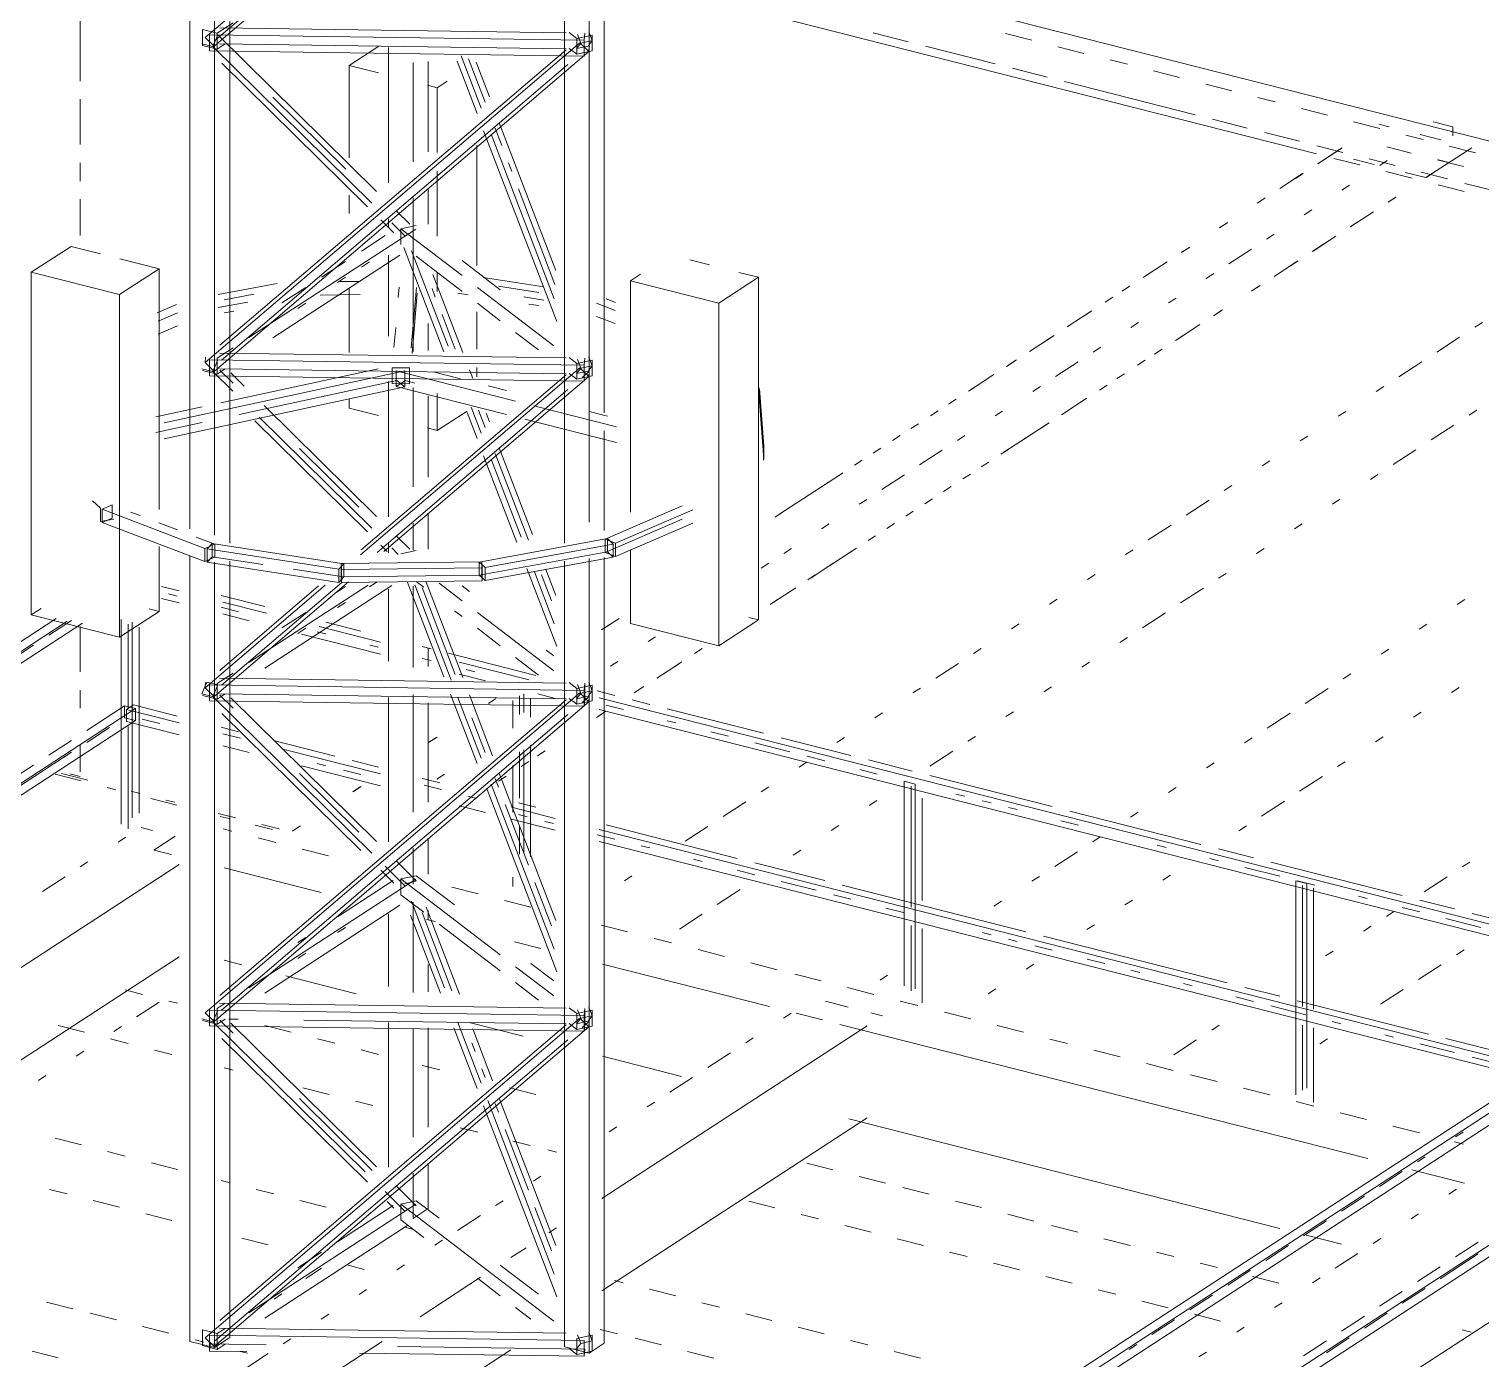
# Paper-space layout '02 Building 3D Model' of a CAD drawing. Header units: millimetres. Extents: x 5 to 415, y 7 to 290.
# Drawn here: x 64.42 to 80.4, y 206.83 to 221.47 of the extents above; entities that cross this region are included whole.
import ezdxf

# ---------------------------------------------------------------- set-up
doc = ezdxf.new("R2010")
doc.units = ezdxf.units.MM
doc.layers.add('MODEL_3D_VIEW', color=7, linetype='Continuous', lineweight=9)

# ---------------------------------------------------------------- blocks, each defined once
blk = doc.blocks.new('SHEET_02_BUILDING_3D')
at = {"layer": 'MODEL_3D_VIEW', "lineweight": 9}
for p, q in [((66.192, 215.973), (66.192, 223.527)), ((66.461, 215.904), (66.461, 223.458)), ((70.584, 216.045), (70.584, 223.499)), ((70.752, 223.509), (70.752, 217.248)), ((66.359, 221.38), (68.537, 223.239)), ((66.457, 221.284), (68.791, 223.276)), ((66.462, 221.342), (68.718, 223.268)), ((66.629, 223.369), (66.629, 215.815)), ((70.315, 215.815), (70.315, 223.369)), ((72.099, 222.373), (94.024, 216.801)), ((78.589, 220.099), (70.738, 222.094)), ((64.982, 220.901), (64.982, 221.802)), ((66.491, 221.427), (66.666, 221.541)), ((70.331, 221.431), (66.517, 221.485)), ((66.491, 221.427), (66.33, 221.468)), ((66.33, 221.468), (66.33, 221.294)), ((66.457, 221.284), (66.359, 221.38)), ((66.359, 217.802), (70.482, 221.321)), ((66.407, 221.235), (66.407, 221.409)), ((66.407, 221.409), (70.53, 221.351)), ((66.445, 221.281), (66.497, 221.41)), ((66.462, 221.342), (66.457, 221.284)), ((66.491, 221.253), (66.491, 221.427)), ((66.497, 221.41), (68.246, 219.686)), ((70.365, 221.435), (70.449, 221.371)), ((70.618, 221.407), (70.449, 221.371)), ((70.449, 221.371), (70.449, 221.197)), ((70.457, 221.414), (70.493, 221.318)), ((70.482, 221.321), (70.58, 221.225)), ((70.62, 221.346), (70.493, 221.318)), ((70.537, 221.428), (70.53, 221.351)), ((70.53, 221.351), (70.53, 221.176)), ((70.573, 221.286), (70.62, 221.346)), ((70.62, 221.346), (70.583, 221.441)), ((70.618, 221.233), (70.618, 221.407)), ((73.712, 221.43), (74.095, 221.333)), ((75.456, 221.352), (75.169, 221.425)), ((66.324, 221.312), (66.445, 221.281)), ((66.33, 221.294), (66.491, 221.253)), ((66.407, 221.235), (70.53, 221.176)), ((68.194, 219.557), (66.445, 221.281)), ((66.457, 217.705), (70.58, 221.225)), ((66.579, 221.31), (66.491, 221.253)), ((66.517, 221.311), (70.331, 221.257)), ((70.331, 221.246), (66.519, 217.992)), ((68.271, 221.286), (67.943, 221.073)), ((68.378, 219.781), (68.378, 221.272)), ((69.178, 221.177), (69.397, 220.604)), ((70.449, 221.197), (70.365, 221.261)), ((70.493, 221.318), (70.447, 221.259)), ((70.447, 221.259), (70.573, 221.286)), ((70.449, 221.197), (70.618, 221.233)), ((70.58, 221.225), (70.585, 221.283)), ((74.286, 221.284), (75.052, 221.089)), ((76.03, 221.206), (75.743, 221.279)), ((66.54, 217.83), (70.352, 221.084)), ((68.146, 219.516), (66.542, 221.096)), ((67.943, 221.073), (68.266, 220.991)), ((67.943, 221.073), (67.943, 220.054)), ((68.647, 220.011), (68.647, 221.104)), ((68.815, 221.115), (68.815, 220.121)), ((69.351, 220.545), (69.132, 221.118)), ((69.441, 220.667), (69.258, 221.145)), ((69.487, 220.727), (69.341, 221.109)), ((75.244, 221.041), (75.627, 220.943)), ((76.509, 221.085), (76.318, 221.133)), ((77.084, 220.939), (76.796, 221.012)), ((68.805, 220.854), (68.912, 220.826)), ((68.912, 220.826), (69.022, 220.898)), ((75.818, 220.895), (77.254, 220.53)), ((77.658, 220.792), (77.371, 220.866)), ((64.982, 220.201), (64.982, 220.701)), ((67.906, 219.932), (67.105, 220.722)), ((68.912, 220.113), (68.912, 220.826)), ((78.137, 220.671), (77.945, 220.719)), ((78.711, 220.525), (78.424, 220.598)), ((69.623, 220.19), (69.55, 220.381)), ((70.218, 218.817), (69.596, 220.44)), ((77.446, 220.481), (77.829, 220.384)), ((79.286, 220.379), (78.999, 220.452)), ((79.389, 220.398), (79.276, 220.427)), ((79.875, 220.451), (80.09, 220.397)), ((80.09, 220.397), (80.09, 220.298)), ((70.228, 218.253), (69.424, 220.354)), ((69.507, 220.318), (70.201, 218.504)), ((78.02, 220.335), (78.403, 220.238)), ((79.764, 220.257), (79.573, 220.306)), ((79.958, 220.254), (79.731, 220.311)), ((69.35, 218.869), (69.35, 220.194)), ((78.595, 220.189), (78.882, 220.116)), ((78.856, 220.154), (78.605, 219.991)), ((78.857, 220.155), (78.608, 219.993)), ((78.872, 220.164), (78.771, 220.098)), ((79.068, 219.977), (78.781, 220.05)), ((79.169, 220.043), (79.456, 219.97)), ((79.592, 220.118), (79.364, 220.176)), ((79.631, 220.108), (79.535, 220.133)), ((79.794, 219.838), (80.299, 220.167)), ((80.339, 220.111), (80.052, 220.184)), ((64.982, 219.8), (64.982, 220.001)), ((68.912, 219.195), (68.912, 219.909)), ((69.733, 219.904), (69.696, 219.999)), ((78.438, 219.882), (78.188, 219.719)), ((78.442, 219.885), (78.359, 219.83)), ((78.998, 220.041), (79.226, 219.983)), ((79.286, 219.971), (79.369, 220.025)), ((79.643, 219.831), (79.355, 219.904)), ((79.567, 219.896), (79.794, 219.838)), ((79.744, 219.897), (80.031, 219.824)), ((79.796, 219.839), (79.88, 219.894)), ((79.798, 219.841), (79.881, 219.895)), ((80.208, 219.962), (79.92, 220.035)), ((80.047, 220.003), (79.933, 220.032)), ((68.815, 219.723), (68.815, 219.326)), ((78.871, 219.7), (78.954, 219.754)), ((80.217, 219.685), (79.93, 219.758)), ((80.222, 219.775), (80.509, 219.702)), ((64.982, 219.2), (64.982, 219.6)), ((67.943, 219.646), (67.943, 219.442)), ((68.647, 217.924), (68.647, 219.614)), ((70.208, 218.663), (69.806, 219.713)), ((78.02, 219.61), (77.937, 219.556)), ((78.027, 219.614), (77.944, 219.56)), ((79.378, 219.567), (79.462, 219.622)), ((79.383, 219.57), (79.466, 219.624)), ((68.465, 219.47), (68.61, 219.326)), ((78.456, 219.43), (78.539, 219.484)), ((78.968, 219.3), (79.217, 219.462)), ((66.841, 218.077), (68.677, 219.272)), ((68.437, 219.229), (68.291, 219.372)), ((68.378, 219.284), (68.378, 219.384)), ((68.558, 219.198), (68.413, 219.341)), ((68.512, 219.274), (68.681, 219.311)), ((68.512, 219.1), (68.512, 219.274)), ((68.512, 219.274), (69.186, 218.759)), ((77.603, 219.338), (77.519, 219.284)), ((77.612, 219.344), (77.529, 219.29)), ((78.96, 219.295), (79.044, 219.35)), ((68.341, 219.199), (68.079, 219.029)), ((78.041, 219.16), (78.124, 219.214)), ((78.542, 219.023), (78.793, 219.187)), ((78.553, 219.03), (78.802, 219.192)), ((64.883, 219.081), (64.445, 218.796)), ((65.206, 218.999), (64.883, 219.081)), ((65.852, 218.834), (65.421, 218.944)), ((68.503, 218.984), (67.103, 218.073)), ((68.378, 218.092), (68.378, 218.986)), ((68.985, 217.921), (68.547, 219.067)), ((68.63, 219.031), (69.032, 217.981)), ((69.186, 218.585), (68.681, 218.972)), ((69.607, 218.602), (69.186, 218.924)), ((71.91, 218.878), (71.695, 218.932)), ((77.185, 219.066), (77.101, 219.012)), ((77.197, 219.074), (77.114, 219.02)), ((77.626, 218.89), (77.875, 219.052)), ((64.445, 218.796), (65.415, 218.55)), ((64.445, 218.796), (64.445, 215.024)), ((65.415, 218.55), (65.852, 218.834)), ((65.852, 216.184), (65.852, 218.834)), ((67.904, 218.915), (67.641, 218.744)), ((68.166, 218.911), (68.079, 218.854)), ((69.194, 217.912), (68.866, 218.772)), ((68.912, 218.584), (68.912, 218.788)), ((71.151, 218.774), (71.042, 218.702)), ((72.449, 218.741), (72.233, 218.795)), ((76.767, 218.794), (76.683, 218.74)), ((76.948, 218.912), (76.699, 218.75)), ((77.377, 218.728), (77.46, 218.782)), ((78.125, 218.751), (78.375, 218.915)), ((78.304, 218.868), (78.387, 218.922)), ((67.153, 218.673), (66.502, 218.553)), ((67.466, 218.63), (67.204, 218.459)), ((67.904, 218.741), (67.816, 218.684)), ((67.844, 218.693), (68.065, 218.696)), ((67.943, 218.626), (67.943, 217.913)), ((68.494, 218.631), (68.485, 218.52)), ((68.628, 217.964), (68.685, 218.628)), ((68.892, 218.521), (68.856, 218.617)), ((69.355, 218.63), (70.197, 217.986)), ((70.088, 218.635), (69.42, 218.738)), ((69.586, 218.643), (70.032, 218.574)), ((71.042, 218.702), (72.011, 218.456)), ((71.042, 218.702), (71.042, 216.154)), ((72.011, 218.456), (72.449, 218.741)), ((72.449, 214.969), (72.449, 218.741)), ((76.533, 218.642), (76.45, 218.588)), ((77.874, 218.588), (77.957, 218.643)), ((77.889, 218.598), (77.972, 218.652)), ((65.415, 214.778), (65.415, 218.55)), ((66.827, 218.468), (66.502, 218.408)), ((66.567, 218.494), (66.893, 218.554)), ((67.466, 218.456), (67.379, 218.399)), ((68.065, 218.551), (67.623, 218.545)), ((68.637, 217.901), (68.694, 218.565)), ((69.252, 218.549), (69.141, 218.567)), ((69.607, 218.263), (69.355, 218.456)), ((70.088, 218.49), (69.865, 218.524)), ((70.032, 218.429), (69.92, 218.446)), ((70.665, 218.456), (70.87, 218.377)), ((70.877, 218.464), (70.774, 218.503)), ((72.011, 214.684), (72.011, 218.456)), ((76.349, 218.522), (76.265, 218.468)), ((76.962, 218.458), (77.045, 218.512)), ((66.044, 218.44), (65.832, 218.348)), ((65.842, 218.258), (66.054, 218.35)), ((66.675, 218.369), (66.567, 218.349)), ((69.112, 217.948), (68.966, 218.33)), ((69.35, 217.951), (69.35, 218.359)), ((70.87, 218.232), (70.665, 218.311)), ((76.098, 218.359), (75.848, 218.196)), ((76.118, 218.372), (76.035, 218.318)), ((77.456, 218.316), (77.54, 218.371)), ((77.473, 218.328), (77.557, 218.382)), ((66.054, 218.205), (65.842, 218.113)), ((68.456, 218.188), (68.437, 217.967)), ((68.815, 218.232), (68.815, 217.934)), ((70.028, 217.941), (69.776, 218.134)), ((76.547, 218.188), (76.63, 218.242)), ((77.058, 218.057), (77.307, 218.22)), ((80.417, 218.245), (80.333, 218.19)), ((75.68, 218.087), (75.43, 217.924)), ((75.703, 218.101), (75.62, 218.047)), ((76.132, 217.917), (76.215, 217.971)), ((77.038, 218.044), (77.122, 218.099)), ((80.166, 218.081), (79.915, 217.918)), ((66.359, 217.802), (66.364, 217.86)), ((66.407, 217.657), (66.407, 217.831)), ((66.407, 217.831), (70.53, 217.772)), ((66.445, 217.703), (66.497, 217.831)), ((66.491, 217.849), (66.666, 217.963)), ((66.491, 217.675), (66.491, 217.849)), ((70.331, 217.853), (66.517, 217.907)), ((70.365, 217.857), (70.449, 217.793)), ((70.618, 217.829), (70.449, 217.793)), ((70.457, 217.836), (70.493, 217.74)), ((70.537, 217.85), (70.53, 217.772)), ((70.62, 217.767), (70.583, 217.863)), ((70.618, 217.655), (70.618, 217.829)), ((75.263, 217.815), (75.179, 217.76)), ((75.288, 217.831), (75.205, 217.777)), ((75.717, 217.647), (75.966, 217.809)), ((76.62, 217.772), (76.704, 217.827)), ((76.809, 217.895), (76.892, 217.949)), ((79.748, 217.809), (79.497, 217.646)), ((65.907, 217.137), (68.558, 217.71)), ((66.324, 217.734), (66.445, 217.703)), ((66.33, 217.716), (66.491, 217.675)), ((66.457, 217.705), (66.359, 217.802)), ((66.407, 217.657), (70.53, 217.598)), ((66.664, 217.487), (66.445, 217.703)), ((66.579, 217.732), (66.491, 217.675)), ((66.517, 217.733), (70.331, 217.679)), ((66.667, 217.575), (66.522, 217.719)), ((68.265, 217.734), (66.531, 217.359)), ((66.643, 217.688), (66.789, 217.544)), ((68.07, 215.684), (70.482, 217.743)), ((70.331, 217.668), (68.075, 215.742)), ((68.324, 215.721), (70.58, 217.647)), ((68.418, 217.746), (68.418, 217.571)), ((68.609, 217.743), (68.418, 217.746)), ((68.463, 217.537), (68.463, 217.711)), ((68.463, 217.711), (69.776, 217.378)), ((68.558, 217.71), (68.558, 217.536)), ((68.609, 217.569), (68.609, 217.743)), ((69.17, 217.623), (68.867, 217.7)), ((69.304, 217.626), (69.268, 217.721)), ((69.35, 217.645), (69.35, 217.747)), ((70.449, 217.619), (70.365, 217.683)), ((70.493, 217.74), (70.447, 217.681)), ((70.447, 217.681), (70.573, 217.708)), ((70.449, 217.793), (70.449, 217.619)), ((70.449, 217.619), (70.618, 217.655)), ((70.482, 217.743), (70.58, 217.647)), ((70.62, 217.767), (70.493, 217.74)), ((70.507, 217.639), (70.585, 217.705)), ((70.53, 217.772), (70.53, 217.598)), ((70.573, 217.708), (70.62, 217.767)), ((70.58, 217.647), (70.585, 217.705)), ((75.039, 217.669), (74.79, 217.507)), ((76.394, 217.625), (76.477, 217.679)), ((68.558, 217.536), (65.907, 216.963)), ((68.469, 217.604), (66.735, 217.229)), ((68.251, 215.713), (70.352, 217.506)), ((68.378, 216.104), (68.378, 217.595)), ((68.418, 217.571), (68.609, 217.569)), ((68.564, 217.603), (68.463, 217.537)), ((68.463, 217.537), (69.675, 217.229)), ((68.558, 217.536), (68.469, 217.604)), ((68.564, 217.603), (68.665, 217.577)), ((68.647, 216.433), (68.647, 217.526)), ((69.675, 217.495), (69.473, 217.546)), ((72.454, 217.381), (72.454, 217.526)), ((72.461, 217.514), (72.461, 217.369)), ((72.508, 216.884), (72.461, 217.514)), ((74.845, 217.543), (74.761, 217.488)), ((75.468, 217.485), (75.551, 217.539)), ((76.202, 217.5), (76.286, 217.555)), ((79.33, 217.537), (79.247, 217.483)), ((67.007, 217.329), (68.246, 216.107)), ((67.943, 217.403), (67.943, 217.301)), ((68.815, 217.437), (68.815, 216.542)), ((68.912, 217.055), (68.912, 217.463)), ((69.978, 217.326), (70.887, 217.095)), ((72.508, 216.739), (72.461, 217.369)), ((74.624, 217.399), (74.541, 217.345)), ((75.785, 217.228), (76.035, 217.391)), ((75.979, 217.355), (76.062, 217.409)), ((66.327, 217.315), (65.818, 217.205)), ((68.194, 215.979), (66.955, 217.2)), ((68.266, 217.219), (67.943, 217.301)), ((69.241, 217.268), (68.912, 217.055)), ((69.351, 216.967), (69.241, 217.253)), ((69.287, 217.312), (69.397, 217.026)), ((69.441, 217.089), (69.367, 217.28)), ((69.487, 217.149), (69.45, 217.244)), ((69.877, 217.178), (70.887, 216.921)), ((70.786, 217.212), (70.584, 217.264)), ((74.427, 217.271), (74.343, 217.216)), ((75.053, 217.215), (75.136, 217.269)), ((78.912, 217.265), (78.829, 217.211)), ((80.27, 217.223), (80.354, 217.277)), ((66.327, 217.141), (65.818, 217.031)), ((68.146, 215.938), (66.907, 217.159)), ((68.912, 217.055), (68.805, 217.082)), ((70.752, 217.049), (70.752, 215.955)), ((74.209, 217.129), (74.126, 217.075)), ((75.367, 216.956), (75.617, 217.119)), ((75.564, 217.085), (75.647, 217.139)), ((79.852, 216.951), (80.103, 217.114)), ((68.052, 216.21), (67.396, 216.857)), ((69.962, 215.908), (69.596, 216.862)), ((72.503, 216.871), (72.503, 216.726)), ((72.508, 216.739), (72.508, 216.884)), ((73.794, 216.859), (73.711, 216.805)), ((74.009, 216.999), (73.925, 216.944)), ((74.638, 216.945), (74.721, 216.999)), ((75.116, 216.793), (75.2, 216.847)), ((75.149, 216.815), (75.398, 216.977)), ((78.494, 216.993), (78.411, 216.939)), ((69.789, 215.821), (69.424, 216.776)), ((69.507, 216.739), (69.836, 215.88)), ((69.916, 215.848), (69.55, 216.803)), ((73.591, 216.727), (73.507, 216.672)), ((74.222, 216.675), (74.472, 216.837)), ((74.9, 216.653), (74.983, 216.707)), ((78.077, 216.721), (77.993, 216.667)), ((79.434, 216.679), (79.685, 216.842)), ((73.34, 216.564), (73.09, 216.4)), ((73.379, 216.589), (73.296, 216.535)), ((73.807, 216.405), (74.056, 216.567)), ((74.698, 216.521), (74.782, 216.575)), ((79.184, 216.516), (79.267, 216.57)), ((73.13, 216.426), (72.881, 216.264)), ((74.485, 216.383), (74.568, 216.437)), ((77.659, 216.449), (77.575, 216.395)), ((65.118, 216.281), (65.209, 216.199)), ((65.227, 216.188), (65.336, 216.235)), ((65.336, 216.235), (65.336, 216.09)), ((71.61, 216.224), (70.761, 215.857)), ((72.922, 216.292), (72.672, 216.128)), ((73.558, 216.242), (73.641, 216.296)), ((74.28, 216.249), (74.364, 216.303)), ((77.408, 216.286), (77.157, 216.123)), ((78.766, 216.244), (78.849, 216.298)), ((65.209, 216.199), (65.209, 216.053)), ((65.209, 216.053), (65.354, 216.08)), ((65.227, 216.043), (65.227, 216.188)), ((65.227, 216.188), (66.355, 215.757)), ((65.336, 216.09), (65.227, 216.043)), ((65.644, 216.118), (65.541, 216.157)), ((68.815, 216.145), (68.815, 215.747)), ((70.761, 215.712), (71.61, 216.079)), ((70.877, 215.813), (71.726, 216.18)), ((72.715, 216.156), (72.632, 216.102)), ((74.07, 216.112), (74.153, 216.166)), ((65.227, 216.043), (66.355, 215.612)), ((66.054, 215.961), (65.849, 216.039)), ((68.465, 215.892), (68.61, 215.748)), ((68.647, 215.737), (68.647, 216.035)), ((70.877, 215.668), (71.726, 216.035)), ((73.143, 215.972), (73.226, 216.026)), ((73.655, 215.842), (73.738, 215.896)), ((73.862, 215.977), (73.946, 216.031)), ((76.99, 216.014), (76.739, 215.851)), ((78.348, 215.972), (78.431, 216.026)), ((65.852, 215.063), (65.852, 215.776)), ((66.464, 215.804), (66.259, 215.882)), ((66.464, 215.804), (66.355, 215.757)), ((66.355, 215.757), (66.355, 215.612)), ((66.382, 215.75), (66.438, 215.81)), ((66.382, 215.605), (66.382, 215.75)), ((66.382, 215.75), (67.83, 215.527)), ((66.438, 215.81), (66.438, 215.665)), ((67.886, 215.587), (66.438, 215.81)), ((66.464, 215.659), (66.464, 215.804)), ((68.364, 215.722), (68.291, 215.794)), ((68.378, 215.706), (68.378, 215.806)), ((68.485, 215.691), (68.413, 215.763)), ((68.512, 215.696), (68.681, 215.733)), ((70.786, 215.864), (69.374, 215.606)), ((69.439, 215.547), (70.851, 215.805)), ((70.761, 215.857), (70.761, 215.712)), ((70.877, 215.813), (70.761, 215.857)), ((70.786, 215.864), (70.851, 215.805)), ((70.786, 215.719), (70.786, 215.864)), ((70.851, 215.805), (70.851, 215.66)), ((70.877, 215.668), (70.877, 215.813)), ((71.042, 215.746), (71.042, 214.931)), ((72.728, 215.702), (72.811, 215.756)), ((73.24, 215.572), (73.489, 215.734)), ((73.444, 215.705), (73.528, 215.759)), ((76.572, 215.742), (76.489, 215.688)), ((77.93, 215.7), (78.014, 215.754)), ((66.192, 207.027), (66.192, 215.675)), ((66.355, 215.612), (66.464, 215.659)), ((66.438, 215.665), (66.382, 215.605)), ((66.382, 215.605), (67.83, 215.382)), ((66.438, 215.665), (66.995, 215.579)), ((66.461, 206.959), (66.461, 215.606)), ((66.629, 215.616), (66.629, 207.069)), ((67.886, 215.587), (67.83, 215.527)), ((69.404, 215.608), (67.856, 215.589)), ((67.856, 215.589), (67.856, 215.444)), ((67.861, 215.525), (67.856, 215.589)), ((67.886, 215.442), (67.886, 215.587)), ((69.374, 215.461), (70.786, 215.719)), ((69.374, 215.606), (69.374, 215.461)), ((69.439, 215.547), (69.374, 215.606)), ((69.404, 215.608), (69.409, 215.544)), ((69.404, 215.463), (69.404, 215.608)), ((69.439, 215.402), (70.851, 215.66)), ((70.315, 206.969), (70.315, 215.616)), ((70.584, 206.9), (70.584, 215.647)), ((70.752, 215.657), (70.752, 207.01)), ((70.761, 215.712), (70.877, 215.668)), ((70.851, 215.66), (70.786, 215.719)), ((72.479, 215.54), (72.562, 215.594)), ((73.027, 215.433), (73.277, 215.596)), ((67.329, 215.528), (67.886, 215.442)), ((67.83, 215.527), (67.83, 215.382)), ((67.83, 215.382), (67.886, 215.442)), ((67.856, 215.444), (69.404, 215.463)), ((67.856, 215.444), (67.861, 215.38)), ((67.861, 215.525), (69.409, 215.544)), ((67.861, 215.38), (67.861, 215.525)), ((69.374, 215.461), (69.439, 215.402)), ((69.409, 215.399), (69.404, 215.463)), ((69.409, 215.544), (69.409, 215.399)), ((69.439, 215.402), (69.439, 215.547)), ((70.228, 214.675), (69.899, 215.535)), ((69.982, 215.498), (70.201, 214.926)), ((70.171, 215.18), (70.062, 215.466)), ((70.218, 215.239), (70.108, 215.526)), ((72.991, 215.41), (73.074, 215.464)), ((76.154, 215.47), (76.071, 215.416)), ((77.512, 215.428), (77.596, 215.482)), ((65.88, 215.337), (66.073, 215.288)), ((65.956, 215.255), (66.052, 215.231)), ((66.359, 214.223), (67.681, 215.352)), ((66.457, 214.127), (67.935, 215.389)), ((67.608, 215.344), (66.519, 214.414)), ((66.54, 214.252), (67.862, 215.381)), ((66.841, 214.499), (68.153, 215.352)), ((68.415, 215.349), (67.016, 214.438)), ((67.904, 215.337), (67.816, 215.28)), ((67.861, 215.38), (69.409, 215.399)), ((68.253, 215.39), (68.166, 215.333)), ((68.378, 214.514), (68.378, 215.309)), ((68.985, 214.343), (68.584, 215.393)), ((68.647, 214.445), (68.647, 215.34)), ((68.666, 215.357), (69.068, 214.307)), ((68.765, 215.329), (68.681, 215.393)), ((69.112, 214.37), (68.746, 215.325)), ((69.194, 214.334), (68.792, 215.384)), ((68.934, 215.374), (69.186, 215.181)), ((69.27, 215.282), (69.186, 215.346)), ((72.609, 215.161), (72.859, 215.324)), ((77.094, 215.156), (77.345, 215.319)), ((64.445, 215.024), (64.554, 215.096)), ((65.744, 215.09), (65.852, 215.063)), ((65.88, 215.206), (66.073, 215.157)), ((67.015, 215.117), (66.534, 215.239)), ((66.534, 215.108), (66.726, 215.059)), ((66.554, 215.165), (67.036, 215.043)), ((67.904, 215.162), (67.816, 215.106)), ((72.576, 215.14), (72.659, 215.194)), ((75.736, 215.198), (75.653, 215.144)), ((80.222, 215.193), (80.138, 215.138)), ((54.318, 208.104), (64.842, 214.954)), ((64.721, 214.985), (54.364, 208.244)), ((54.485, 208.082), (65.009, 214.933)), ((65.415, 214.778), (64.445, 215.024)), ((64.637, 214.8), (64.888, 214.963)), ((65.852, 215.063), (65.415, 214.778)), ((65.434, 212.721), (65.434, 214.975)), ((65.556, 212.792), (65.556, 214.944)), ((66.554, 215.035), (66.843, 214.961)), ((67.466, 215.052), (67.204, 214.881)), ((68.074, 214.847), (67.689, 214.945)), ((69.186, 215.007), (69.102, 215.071)), ((69.355, 215.052), (70.197, 214.408)), ((70.917, 214.986), (70.75, 214.877)), ((72.011, 214.684), (71.042, 214.931)), ((72.449, 214.969), (72.011, 214.684)), ((72.341, 214.997), (72.449, 214.969)), ((76.676, 214.884), (76.927, 215.047)), ((64.982, 214.397), (64.982, 214.897)), ((65.51, 214), (65.51, 214.922)), ((65.631, 214.891), (65.631, 212.842)), ((67.466, 214.878), (67.379, 214.821)), ((67.421, 214.814), (68.288, 214.594)), ((67.593, 214.839), (67.689, 214.815)), ((67.614, 214.896), (68.288, 214.725)), ((69.607, 214.685), (69.355, 214.878)), ((70.805, 214.914), (70.722, 214.86)), ((71.234, 214.73), (71.317, 214.784)), ((75.319, 214.926), (75.235, 214.872)), ((76.426, 214.72), (76.509, 214.775)), ((79.804, 214.921), (79.721, 214.866)), ((64.219, 214.528), (64.47, 214.692)), ((68.171, 214.692), (68.267, 214.668)), ((68.845, 214.652), (68.749, 214.676)), ((68.815, 214.654), (68.815, 214.455)), ((70.196, 214.573), (70.112, 214.638)), ((71.746, 214.599), (71.829, 214.653)), ((74.901, 214.654), (74.817, 214.6)), ((79.386, 214.649), (79.303, 214.594)), ((68.749, 214.546), (68.845, 214.521)), ((70, 214.358), (69.037, 214.603)), ((69.154, 214.504), (69.925, 214.309)), ((70.028, 214.363), (69.776, 214.556)), ((70.819, 214.459), (70.902, 214.513)), ((71.331, 214.329), (71.58, 214.491)), ((71.522, 214.454), (71.606, 214.508)), ((74.65, 214.491), (74.399, 214.328)), ((76.008, 214.448), (76.091, 214.503)), ((66.491, 214.271), (66.666, 214.385)), ((70.331, 214.275), (66.517, 214.329)), ((69.154, 214.374), (69.443, 214.3)), ((69.23, 214.423), (69.326, 214.399)), ((78.968, 214.377), (78.885, 214.322)), ((64.982, 213.997), (64.982, 214.197)), ((66.376, 214.284), (66.324, 214.155)), ((66.324, 214.155), (66.445, 214.125)), ((66.33, 214.138), (66.491, 214.097)), ((66.359, 214.223), (66.364, 214.281)), ((66.457, 214.127), (66.359, 214.223)), ((66.359, 210.645), (70.482, 214.165)), ((66.497, 214.253), (66.376, 214.284)), ((66.407, 214.079), (66.407, 214.253)), ((66.407, 214.253), (70.53, 214.194)), ((66.445, 214.125), (66.497, 214.253)), ((66.491, 214.097), (66.491, 214.271)), ((66.579, 214.154), (66.491, 214.097)), ((66.517, 214.155), (70.331, 214.1)), ((66.667, 213.997), (66.522, 214.14)), ((68.647, 212.855), (68.647, 214.147)), ((69.351, 213.388), (69.059, 214.152)), ((69.523, 213.475), (69.268, 214.143)), ((69.819, 213.929), (69.819, 214.134)), ((69.865, 213.951), (69.865, 214.156)), ((70.021, 214.154), (70.213, 214.105)), ((70.365, 214.279), (70.449, 214.215)), ((70.493, 214.162), (70.447, 214.102)), ((70.447, 214.102), (70.573, 214.13)), ((70.618, 214.251), (70.449, 214.215)), ((70.449, 214.215), (70.449, 214.041)), ((70.457, 214.257), (70.493, 214.162)), ((70.482, 214.165), (70.58, 214.069)), ((70.62, 214.189), (70.493, 214.162)), ((70.537, 214.272), (70.53, 214.194)), ((70.53, 214.194), (70.53, 214.02)), ((70.537, 214.098), (70.537, 214.272)), ((70.573, 214.13), (70.62, 214.189)), ((70.62, 214.189), (70.583, 214.285)), ((70.618, 214.077), (70.618, 214.251)), ((70.867, 214.138), (70.674, 214.187)), ((71.082, 214.167), (71.165, 214.221)), ((71.104, 214.182), (71.188, 214.236)), ((74.232, 214.219), (74.149, 214.165)), ((75.59, 214.176), (75.673, 214.231)), ((78.718, 214.214), (78.467, 214.05)), ((80.075, 214.171), (80.159, 214.225)), ((56.155, 207.85), (65.594, 213.993)), ((65.472, 214.024), (65.055, 213.752)), ((65.472, 214.024), (65.594, 213.993)), ((65.472, 213.893), (65.472, 214.024)), ((65.495, 213.984), (65.571, 214.033)), ((65.495, 213.853), (65.495, 213.984)), ((65.495, 213.984), (66.073, 213.837)), ((66.052, 213.911), (65.571, 214.033)), ((65.594, 213.993), (65.594, 213.862)), ((66.407, 214.079), (70.53, 214.02)), ((68.194, 212.401), (66.445, 214.125)), ((66.457, 210.549), (70.58, 214.069)), ((70.331, 214.09), (66.519, 210.836)), ((66.643, 214.11), (68.246, 212.529)), ((68.378, 212.526), (68.378, 214.116)), ((68.815, 214.058), (68.815, 212.964)), ((69.141, 214.116), (69.397, 213.448)), ((69.56, 214.103), (69.477, 214.049)), ((69.744, 213.777), (69.744, 214.084)), ((69.941, 214.103), (69.941, 213.898)), ((70.449, 214.041), (70.365, 214.105)), ((70.449, 214.041), (70.618, 214.077)), ((70.507, 214.06), (70.585, 214.127)), ((70.53, 214.02), (70.537, 214.098)), ((70.58, 214.069), (70.585, 214.127)), ((70.695, 214.113), (82.443, 211.127)), ((70.695, 213.982), (82.443, 210.996)), ((70.771, 214.032), (70.963, 213.983)), ((71.252, 214.04), (71.06, 214.089)), ((72.504, 213.722), (71.445, 213.991)), ((56.155, 207.719), (65.594, 213.862)), ((65.594, 213.862), (65.472, 213.893)), ((65.495, 213.853), (66.073, 213.706)), ((65.667, 213.878), (65.86, 213.829)), ((66.54, 210.674), (70.352, 213.928)), ((68.073, 212.431), (66.542, 213.94)), ((69.441, 213.511), (69.294, 213.893)), ((70.667, 213.897), (70.75, 213.951)), ((70.687, 213.91), (70.77, 213.964)), ((71.445, 213.86), (71.541, 213.836)), ((73.814, 213.947), (73.731, 213.893)), ((75.172, 213.905), (75.256, 213.959)), ((78.3, 213.942), (78.049, 213.778)), ((79.658, 213.899), (79.741, 213.953)), ((65.055, 213.621), (65.305, 213.785)), ((65.51, 212.668), (65.51, 213.795)), ((66.726, 213.739), (66.534, 213.788)), ((66.554, 213.715), (66.747, 213.666)), ((68.896, 213.671), (68.813, 213.617)), ((68.911, 213.68), (68.827, 213.626)), ((71.926, 213.738), (72.119, 213.689)), ((73.467, 213.477), (72.697, 213.673)), ((73.396, 213.675), (73.313, 213.621)), ((74.754, 213.633), (74.838, 213.687)), ((77.882, 213.67), (77.798, 213.615)), ((79.24, 213.627), (79.323, 213.681)), ((64.052, 212.969), (64.888, 213.513)), ((64.888, 213.643), (64.637, 213.48)), ((64.982, 213.296), (64.982, 213.596)), ((66.554, 213.584), (66.843, 213.511)), ((67.786, 213.47), (67.112, 213.642)), ((67.228, 213.543), (68.288, 213.274)), ((69.819, 213.007), (69.819, 213.519)), ((69.865, 212.414), (69.865, 213.541)), ((69.941, 213.591), (69.941, 212.361)), ((70.018, 213.475), (70.102, 213.529)), ((72.408, 213.616), (72.793, 213.518)), ((74.336, 213.361), (74.587, 213.524)), ((64.47, 213.371), (64.219, 213.208)), ((67.421, 213.364), (68.288, 213.144)), ((67.593, 213.389), (67.689, 213.364)), ((68.267, 213.348), (67.978, 213.421)), ((69.744, 212.855), (69.744, 213.367)), ((69.837, 213.357), (69.92, 213.411)), ((72.979, 213.403), (72.895, 213.349)), ((72.985, 213.469), (73.178, 213.42)), ((74.141, 213.306), (73.66, 213.428)), ((77.464, 213.398), (77.38, 213.343)), ((78.822, 213.355), (78.905, 213.409)), ((64.707, 213.27), (64.994, 213.197)), ((64.779, 213.278), (65.066, 213.205)), ((64.868, 213.275), (64.982, 213.246)), ((68.052, 212.632), (67.396, 213.278)), ((67.882, 213.315), (68.074, 213.266)), ((68.941, 213.177), (68.749, 213.225)), ((68.91, 213.217), (68.993, 213.271)), ((69.587, 213.129), (69.55, 213.225)), ((69.588, 213.195), (69.671, 213.249)), ((70.218, 211.661), (69.596, 213.284)), ((73.563, 213.322), (73.756, 213.273)), ((74.053, 213.194), (74.174, 213.163)), ((74.053, 210.94), (74.053, 213.194)), ((75.682, 212.914), (74.334, 213.257)), ((78.404, 213.083), (78.655, 213.246)), ((65.281, 213.124), (65.377, 213.099)), ((65.545, 213.083), (65.641, 213.059)), ((68.066, 213.131), (67.983, 213.077)), ((68.075, 213.136), (67.992, 213.082)), ((68.769, 213.152), (68.962, 213.103)), ((69.251, 213.029), (69.347, 213.005)), ((70.228, 211.097), (69.461, 213.102)), ((69.507, 213.161), (70.201, 211.347)), ((72.561, 213.131), (72.477, 213.077)), ((74.129, 211.809), (74.129, 213.141)), ((74.174, 210.909), (74.174, 213.163)), ((74.622, 213.053), (74.719, 213.028)), ((77.046, 213.126), (76.963, 213.071)), ((65.76, 213.002), (66.047, 212.929)), ((65.928, 212.986), (66.024, 212.962)), ((69.154, 212.923), (69.443, 212.85)), ((69.916, 212.27), (69.66, 212.938)), ((69.732, 212.907), (70.213, 212.785)), ((70, 212.907), (69.808, 212.956)), ((72.31, 212.968), (72.059, 212.805)), ((73.668, 212.925), (73.751, 212.98)), ((74.25, 213.008), (74.25, 211.881)), ((74.911, 212.979), (75.008, 212.955)), ((75.2, 212.906), (75.297, 212.881)), ((77.319, 212.498), (75.874, 212.865)), ((76.628, 212.854), (76.545, 212.799)), ((77.986, 212.811), (78.237, 212.974)), ((66.503, 212.84), (66.694, 212.791)), ((66.526, 212.807), (66.622, 212.783)), ((66.909, 212.71), (67.1, 212.661)), ((66.981, 212.718), (67.173, 212.67)), ((67.402, 212.698), (67.319, 212.644)), ((67.407, 212.701), (67.323, 212.647)), ((69.732, 212.776), (70.213, 212.654)), ((69.808, 212.826), (69.904, 212.801)), ((69.819, 212.392), (69.819, 212.699)), ((70.097, 212.752), (70.193, 212.728)), ((72.215, 212.344), (70.771, 212.712)), ((71.892, 212.696), (71.641, 212.533)), ((73.25, 212.653), (73.333, 212.708)), ((75.778, 212.759), (75.971, 212.71)), ((77.735, 212.648), (77.819, 212.702)), ((65.486, 212.577), (65.402, 212.522)), ((65.778, 212.653), (65.653, 212.685)), ((66.03, 212.589), (65.794, 212.436)), ((66.653, 212.644), (66.556, 212.669)), ((67.137, 212.521), (66.943, 212.57)), ((68.815, 212.567), (68.815, 212.169)), ((70.674, 212.605), (70.867, 212.556)), ((70.695, 212.662), (80.998, 210.044)), ((70.695, 212.532), (80.71, 209.986)), ((76.21, 212.582), (76.127, 212.527)), ((65.794, 212.436), (65.988, 212.387)), ((67.717, 212.374), (67.427, 212.447)), ((68.647, 212.06), (68.647, 212.457)), ((71.156, 212.483), (71.252, 212.459)), ((72.832, 212.381), (72.916, 212.436)), ((75.96, 212.418), (75.709, 212.255)), ((76.837, 212.49), (76.934, 212.465)), ((77.896, 212.351), (77.511, 212.449)), ((58.397, 207.28), (66.073, 212.276)), ((65.069, 212.305), (64.985, 212.251)), ((66.569, 212.239), (67.634, 211.968)), ((68.437, 212.072), (68.291, 212.216)), ((68.558, 212.041), (68.34, 212.257)), ((68.465, 212.314), (68.683, 212.098)), ((71.734, 212.336), (71.83, 212.312)), ((72.215, 212.214), (72.408, 212.165)), ((73.178, 212.1), (72.408, 212.295)), ((77.415, 212.343), (77.511, 212.318)), ((77.8, 212.245), (78.185, 212.147)), ((79.533, 211.935), (78.089, 212.302)), ((80.278, 212.304), (80.194, 212.25)), ((64.818, 212.142), (64.568, 211.979)), ((66.841, 210.92), (68.677, 212.116)), ((68.428, 212.1), (67.816, 211.701)), ((68.512, 212.118), (68.681, 212.154)), ((68.512, 211.944), (68.512, 212.118)), ((68.512, 212.118), (69.607, 211.281)), ((68.557, 212.065), (68.683, 212.093)), ((69.102, 211.832), (68.681, 212.154)), ((69.744, 212.035), (69.744, 212.138)), ((70.171, 211.602), (69.989, 212.079)), ((71.056, 212.152), (70.973, 212.097)), ((72.697, 212.091), (73.082, 211.994)), ((75.542, 212.146), (75.458, 212.092)), ((76.9, 212.104), (76.983, 212.158)), ((78.362, 212.099), (78.483, 212.068)), ((78.362, 209.743), (78.362, 212.099)), ((78.378, 212.098), (78.571, 212.049)), ((78.483, 209.814), (78.483, 212.068)), ((80.027, 212.141), (79.777, 211.978)), ((68.765, 211.751), (68.512, 211.944)), ((69.363, 211.955), (69.073, 212.029)), ((71.996, 211.837), (72.247, 212.001)), ((73.274, 211.945), (73.467, 211.896)), ((75.393, 211.537), (73.371, 212.051)), ((78.438, 210.714), (78.438, 212.046)), ((78.559, 212.015), (78.559, 210.683)), ((79.052, 211.927), (79.148, 211.902)), ((68.503, 211.828), (67.016, 210.86)), ((68.63, 211.874), (68.995, 210.92)), ((68.647, 210.867), (68.647, 211.861)), ((69.075, 210.888), (68.746, 211.747)), ((69.158, 210.851), (68.792, 211.806)), ((68.815, 211.772), (68.815, 211.672)), ((69.944, 211.808), (69.654, 211.881)), ((73.852, 211.798), (74.045, 211.749)), ((75.124, 211.874), (75.04, 211.82)), ((76.482, 211.832), (76.565, 211.886)), ((79.442, 211.76), (79.359, 211.706)), ((79.533, 211.804), (79.726, 211.756)), ((80.111, 211.788), (79.726, 211.886)), ((81.748, 211.372), (80.304, 211.739)), ((67.904, 211.584), (67.816, 211.527)), ((68.378, 210.935), (68.378, 211.73)), ((68.949, 210.86), (68.62, 211.719)), ((68.795, 211.673), (68.892, 211.649)), ((69.607, 211.107), (68.934, 211.622)), ((71.009, 211.537), (70.719, 211.611)), ((71.578, 211.565), (71.829, 211.729)), ((74.129, 210.887), (74.129, 211.604)), ((74.25, 211.573), (74.25, 210.754)), ((76.064, 211.56), (76.147, 211.614)), ((79.192, 211.597), (79.108, 211.543)), ((80.015, 211.682), (80.4, 211.584)), ((67.466, 211.474), (67.379, 211.417)), ((69.763, 211.427), (70.054, 211.353)), ((71.493, 211.414), (71.3, 211.463)), ((74.911, 211.529), (75.008, 211.504)), ((75.2, 211.455), (75.297, 211.431)), ((77.608, 210.974), (75.585, 211.488)), ((66.073, 211.261), (59.482, 206.971)), ((67.466, 211.3), (67.379, 211.243)), ((72.074, 211.266), (71.784, 211.34)), ((75.489, 211.382), (75.682, 211.333)), ((78.774, 211.325), (78.69, 211.271)), ((80.131, 211.283), (80.215, 211.337)), ((66.762, 211.174), (66.569, 211.224)), ((68.815, 211.175), (68.815, 210.877)), ((69.776, 211.152), (70.197, 210.83)), ((70.196, 210.995), (69.944, 211.188)), ((70.732, 211.181), (72.571, 210.714)), ((82.709, 211.094), (71.433, 203.754)), ((72.655, 211.119), (72.365, 211.193)), ((75.395, 211.125), (75.479, 211.179)), ((76.067, 211.235), (76.259, 211.186)), ((76.548, 211.113), (76.645, 211.088)), ((79.714, 211.011), (79.964, 211.174)), ((68.021, 210.855), (67.246, 211.051)), ((70.028, 210.784), (69.776, 210.978)), ((71.555, 203.723), (82.83, 211.063)), ((73.139, 210.996), (72.849, 211.069)), ((73.87, 211.058), (73.787, 211.004)), ((77.126, 210.966), (77.222, 210.941)), ((65.67, 210.847), (65.478, 210.896)), ((66.055, 210.749), (65.959, 210.773)), ((71.555, 203.593), (82.83, 210.932)), ((73.72, 210.848), (73.43, 210.922)), ((74.204, 210.725), (74.01, 210.774)), ((74.977, 210.853), (75.061, 210.907)), ((77.704, 210.819), (77.896, 210.77)), ((78.185, 210.827), (77.8, 210.925)), ((79.822, 210.411), (78.378, 210.778)), ((79.296, 210.739), (79.546, 210.902)), ((65.603, 210.601), (65.852, 210.763)), ((66.457, 210.549), (66.359, 210.645)), ((66.407, 210.5), (66.407, 210.674)), ((66.407, 210.674), (70.53, 210.616)), ((66.445, 210.546), (66.497, 210.675)), ((66.491, 210.693), (66.579, 210.75)), ((66.491, 210.519), (66.491, 210.693)), ((70.331, 210.696), (66.517, 210.75)), ((70.365, 210.701), (70.449, 210.636)), ((70.618, 210.673), (70.449, 210.636)), ((70.449, 210.636), (70.449, 210.462)), ((70.457, 210.679), (70.493, 210.584)), ((70.537, 210.693), (70.53, 210.616)), ((70.53, 210.616), (70.53, 210.442)), ((70.537, 210.519), (70.537, 210.693)), ((70.62, 210.611), (70.583, 210.706)), ((70.618, 210.499), (70.618, 210.673)), ((72.809, 210.64), (72.725, 210.586)), ((72.862, 210.64), (73.152, 210.566)), ((73.436, 210.707), (73.185, 210.771)), ((73.813, 210.611), (73.687, 210.643)), ((74.785, 210.577), (74.495, 210.651)), ((78.089, 210.721), (78.474, 210.623)), ((64.742, 210.504), (65.031, 210.43)), ((65.354, 210.439), (65.437, 210.493)), ((66.324, 210.577), (66.445, 210.546)), ((66.33, 210.56), (66.491, 210.519)), ((66.359, 207.067), (70.482, 210.587)), ((66.407, 210.5), (70.53, 210.442)), ((68.121, 208.894), (66.445, 210.546)), ((66.457, 206.971), (70.58, 210.491)), ((66.579, 210.576), (66.491, 210.519)), ((70.331, 210.512), (66.519, 207.258)), ((66.667, 210.419), (66.522, 210.562)), ((66.62, 210.575), (66.723, 210.573)), ((66.643, 210.531), (68.246, 208.951)), ((67.305, 210.431), (67.017, 210.504)), ((67.445, 210.563), (70.331, 210.522)), ((68.378, 208.947), (68.378, 210.538)), ((68.647, 209.277), (68.647, 210.469)), ((68.815, 210.479), (68.815, 209.386)), ((69.351, 209.81), (69.095, 210.478)), ((69.141, 210.538), (69.397, 209.869)), ((69.86, 210.387), (69.279, 210.535)), ((69.523, 209.897), (69.304, 210.47)), ((70.449, 210.462), (70.365, 210.527)), ((70.493, 210.584), (70.447, 210.524)), ((70.447, 210.524), (70.573, 210.552)), ((70.449, 210.462), (70.618, 210.499)), ((70.482, 210.587), (70.58, 210.491)), ((70.62, 210.611), (70.493, 210.584)), ((70.507, 210.482), (70.585, 210.549)), ((70.53, 210.442), (70.537, 210.519)), ((70.573, 210.552), (70.62, 210.611)), ((70.58, 210.491), (70.585, 210.549)), ((70.726, 208.602), (73.646, 210.503)), ((73.346, 210.517), (79.155, 209.04)), ((75.366, 210.43), (75.075, 210.504)), ((77.52, 210.509), (77.437, 210.455)), ((78.438, 209.792), (78.438, 210.509)), ((78.559, 210.478), (78.559, 209.659)), ((78.763, 210.55), (78.859, 210.525)), ((65.319, 210.357), (65.512, 210.308)), ((66.462, 207.029), (70.352, 210.349)), ((68.146, 208.781), (66.542, 210.362)), ((67.786, 210.309), (67.594, 210.358)), ((69.331, 210.219), (69.294, 210.315)), ((72.392, 210.368), (72.308, 210.314)), ((75.85, 210.307), (75.656, 210.356)), ((77.269, 210.346), (77.019, 210.183)), ((78.627, 210.303), (78.711, 210.358)), ((79.341, 210.403), (79.437, 210.378)), ((79.726, 210.305), (80.111, 210.207)), ((80.785, 210.166), (80.015, 210.362)), ((64.939, 210.169), (65.022, 210.223)), ((65.8, 210.235), (65.993, 210.186)), ((68.267, 210.187), (68.075, 210.236)), ((71.603, 209.944), (70.732, 210.166)), ((72.141, 210.205), (71.891, 210.042)), ((76.431, 210.159), (76.14, 210.233)), ((80.304, 210.158), (80.689, 210.06)), ((66.57, 210.039), (66.666, 210.015)), ((68.941, 210.016), (68.748, 210.064)), ((69.441, 209.933), (69.404, 210.028)), ((77.012, 210.011), (76.721, 210.085)), ((64.524, 209.899), (64.607, 209.953)), ((67.435, 209.819), (67.724, 209.746)), ((69.999, 209.747), (69.71, 209.82)), ((71.724, 209.934), (71.474, 209.771)), ((77.496, 209.888), (77.205, 209.962)), ((78.077, 209.741), (77.786, 209.815)), ((68.198, 208.91), (67.396, 209.7)), ((68.013, 209.673), (68.205, 209.624)), ((69.47, 209.679), (70.201, 207.769)), ((70.218, 208.083), (69.596, 209.706)), ((71.307, 209.662), (71.223, 209.608)), ((78.561, 209.618), (78.367, 209.667)), ((70.228, 207.519), (69.424, 209.619)), ((69.587, 209.551), (69.55, 209.646)), ((71.555, 202.273), (82.83, 209.612)), ((79.142, 209.47), (78.851, 209.544)), ((69.167, 209.379), (69.359, 209.33)), ((69.916, 208.692), (69.66, 209.36)), ((73.646, 209.487), (70.726, 207.586)), ((70.89, 209.391), (70.806, 209.336)), ((71.555, 202.142), (82.83, 209.482)), ((78.186, 208.271), (73.442, 209.477)), ((79.723, 209.322), (79.432, 209.396)), ((64.997, 209.19), (64.709, 209.263)), ((69.744, 209.233), (69.936, 209.184)), ((80.207, 209.199), (80.11, 209.224)), ((80.12, 209.278), (80.203, 209.332)), ((65.478, 209.068), (65.286, 209.117)), ((70.129, 209.135), (70.225, 209.11)), ((79.702, 209.006), (79.786, 209.06)), ((66.055, 208.921), (65.767, 208.994)), ((68.647, 208.382), (68.647, 208.879)), ((68.815, 208.989), (68.815, 208.492)), ((73.269, 208.915), (72.98, 208.989)), ((79.285, 208.734), (79.535, 208.897)), ((79.639, 208.917), (80.22, 208.77)), ((64.646, 208.7), (64.839, 208.651)), ((66.633, 208.774), (66.536, 208.799)), ((67.114, 208.652), (66.921, 208.701)), ((68.465, 208.735), (68.683, 208.52)), ((70.055, 208.848), (69.972, 208.793)), ((73.846, 208.769), (73.558, 208.842)), ((74.327, 208.647), (74.039, 208.72)), ((80.132, 208.703), (80.048, 208.649)), ((65.127, 208.578), (65.416, 208.505)), ((66.841, 207.342), (68.677, 208.538)), ((67.691, 208.505), (67.402, 208.579)), ((68.558, 208.463), (68.34, 208.679)), ((68.437, 208.494), (68.364, 208.566)), ((68.512, 208.54), (68.681, 208.576)), ((68.512, 208.366), (68.512, 208.54)), ((68.512, 208.54), (70.197, 207.252)), ((68.933, 208.383), (68.681, 208.576)), ((69.638, 208.576), (69.555, 208.522)), ((72.341, 208.573), (72.63, 208.499)), ((74.904, 208.5), (74.616, 208.573)), ((78.867, 208.462), (79.118, 208.625)), ((65.705, 208.431), (65.993, 208.358)), ((68.428, 208.522), (67.816, 208.123)), ((68.815, 208.492), (68.647, 208.382)), ((69.388, 208.413), (69.138, 208.25)), ((70.171, 208.024), (69.989, 208.501)), ((72.918, 208.426), (73.11, 208.377)), ((75.481, 208.353), (75.193, 208.427)), ((79.714, 208.432), (79.631, 208.377)), ((68.59, 208.307), (67.016, 207.282)), ((68.765, 208.173), (68.512, 208.366)), ((68.652, 208.261), (68.556, 208.285)), ((70.142, 208.222), (70.225, 208.276)), ((73.399, 208.304), (73.688, 208.23)), ((75.962, 208.231), (75.674, 208.304)), ((78.449, 208.19), (78.7, 208.354)), ((66.763, 208.163), (67.051, 208.089)), ((68.971, 208.142), (68.887, 208.087)), ((69.725, 207.95), (69.892, 208.059)), ((73.976, 208.157), (74.265, 208.084)), ((76.539, 208.084), (76.251, 208.158)), ((78.032, 207.919), (78.282, 208.082)), ((78.864, 208.099), (78.477, 208.197)), ((79.297, 208.16), (79.214, 208.106)), ((80.37, 208.121), (80.12, 207.958)), ((67.641, 208.009), (67.379, 207.839)), ((74.553, 208.01), (74.746, 207.961)), ((77.02, 207.962), (76.828, 208.011)), ((79.047, 207.997), (78.797, 207.834)), ((79.953, 207.718), (80.37, 207.99)), ((67.641, 207.835), (67.466, 207.721)), ((67.917, 207.869), (68.109, 207.82)), ((68.554, 207.87), (68.47, 207.816)), ((70.028, 207.546), (69.607, 207.868)), ((75.034, 207.888), (75.323, 207.815)), ((75.611, 207.741), (75.9, 207.668)), ((77.501, 207.84), (77.309, 207.889)), ((77.614, 207.647), (77.865, 207.81)), ((78.175, 207.669), (77.886, 207.742)), ((79.953, 207.849), (79.702, 207.686)), ((68.136, 207.599), (68.053, 207.544)), ((68.724, 207.298), (69.391, 207.733)), ((69.607, 207.528), (69.355, 207.722)), ((70.961, 207.674), (70.865, 207.699)), ((71.538, 207.528), (71.25, 207.601)), ((81.219, 207.713), (71.541, 201.414)), ((76.188, 207.595), (76.381, 207.546)), ((78.63, 207.726), (78.546, 207.671)), ((79.535, 207.577), (79.285, 207.414)), ((79.535, 207.447), (79.786, 207.61)), ((64.902, 207.386), (64.613, 207.46)), ((67.204, 207.551), (67.117, 207.494)), ((72.019, 207.405), (71.827, 207.454)), ((76.669, 207.472), (76.958, 207.399)), ((77.197, 207.375), (77.447, 207.538)), ((78.213, 207.454), (78.129, 207.4)), ((65.383, 207.264), (65.094, 207.338)), ((67.719, 207.327), (67.636, 207.273)), ((69.944, 207.271), (69.776, 207.4)), ((72.596, 207.259), (72.308, 207.332)), ((76.779, 207.103), (77.029, 207.266)), ((77.246, 207.326), (77.535, 207.252)), ((79.118, 207.305), (78.867, 207.142)), ((79.118, 207.175), (79.368, 207.338)), ((65.96, 207.118), (65.671, 207.191)), ((66.491, 207.114), (66.33, 207.156)), ((66.33, 207.156), (66.33, 206.981)), ((66.491, 207.114), (66.579, 207.171)), ((66.491, 206.94), (66.491, 207.114)), ((70.331, 207.118), (66.517, 207.172)), ((70.457, 207.101), (70.493, 207.005)), ((70.62, 207.033), (70.583, 207.128)), ((70.706, 207.16), (70.899, 207.111)), ((73.173, 207.112), (72.885, 207.185)), ((77.796, 207.183), (77.712, 207.128)), ((80.291, 207.131), (80.194, 207.155)), ((65.72, 205.343), (68.307, 207.027)), ((66.461, 206.959), (66.192, 207.027)), ((66.344, 207.02), (66.248, 207.044)), ((66.33, 206.981), (66.491, 206.94)), ((66.457, 206.971), (66.359, 207.067)), ((66.407, 206.922), (66.407, 207.096)), ((66.407, 207.096), (70.53, 207.038)), ((66.414, 207), (66.407, 206.922)), ((66.414, 207), (67.032, 206.991)), ((66.462, 207.029), (66.457, 206.971)), ((66.629, 207.069), (66.461, 206.959)), ((66.579, 206.997), (66.491, 206.94)), ((67.302, 207.056), (67.219, 207.001)), ((68.475, 206.97), (70.537, 206.941)), ((70.584, 206.9), (70.315, 206.969)), ((70.449, 206.884), (70.365, 206.949)), ((70.493, 207.005), (70.447, 206.946)), ((70.618, 207.095), (70.449, 207.058)), ((70.449, 207.058), (70.449, 206.884)), ((70.62, 207.033), (70.493, 207.005)), ((70.53, 207.038), (70.53, 206.864)), ((70.53, 206.864), (70.537, 206.941)), ((70.752, 207.01), (70.584, 206.9)), ((70.618, 206.921), (70.618, 207.095)), ((71.091, 207.062), (71.38, 206.989)), ((73.654, 206.99), (73.462, 207.039)), ((76.528, 206.94), (76.612, 206.994)), ((78.7, 207.033), (78.449, 206.87)), ((78.7, 206.903), (78.95, 207.066)), ((64.454, 206.921), (64.743, 206.848)), ((66.407, 206.922), (66.819, 206.916)), ((66.825, 206.898), (66.729, 206.922)), ((67.052, 206.893), (66.802, 206.73)), ((69.725, 206.935), (66.888, 205.088)), ((68.056, 206.899), (70.53, 206.864)), ((70.449, 206.884), (70.618, 206.921)), ((71.668, 206.916), (71.957, 206.842)), ((74.231, 206.843), (73.943, 206.916)), ((77.378, 206.911), (77.295, 206.857))]:
    blk.add_line(p, q, dxfattribs=at)

psp = doc.layouts.new('02 Building 3D Model')

# ---------------------------------------------------------------- block references
psp.add_blockref('SHEET_02_BUILDING_3D', (0, 0))

doc.saveas('drawing.dxf')
